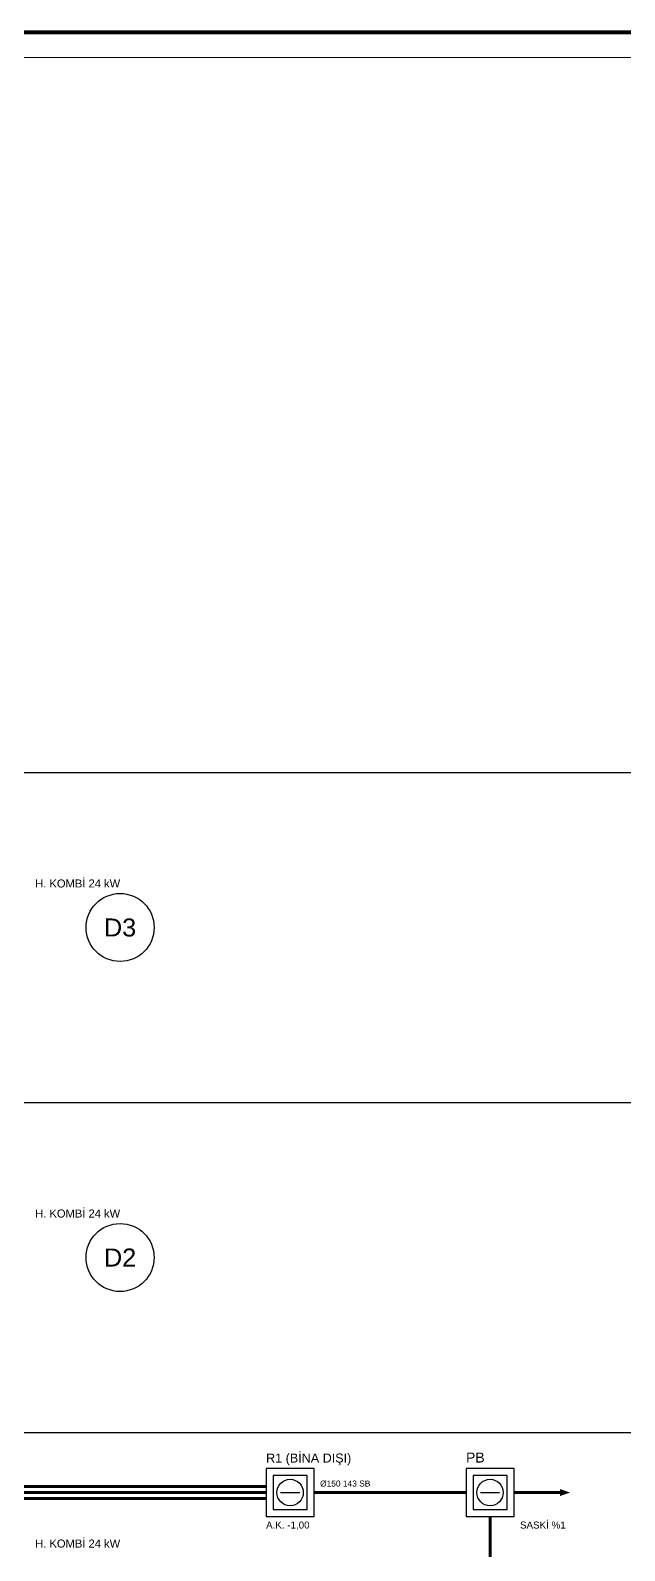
# Model space of a CAD drawing. Header units: centimetres. Extents: x -3952 to 14132, y 6348 to 11752.
# Drawn here: x 11740 to 12335, y 10212 to 11732 of the extents above; entities that cross this region are included whole.
import ezdxf
from ezdxf.enums import TextEntityAlignment as Align

# ---------------------------------------------------------------- set-up
doc = ezdxf.new("R2010")
doc.units = ezdxf.units.CM
doc.linetypes.add('PIS', pattern=[38, 30, -8])
for name, color, linetype in [('MTY-CIHAZ', 135, 'Continuous'), ('MTY-PAFTA', 7, 'Continuous'), ('MTY-PIS-SU-BORUSU', 6, 'PIS'), ('MTY-PISSU-CAP', 211, 'Continuous'), ('MTY-PISSU-KOLONNO', 211, 'Continuous'), ('MTY-ROGAR', 5, 'Continuous'), ('MTY-SEMA', 8, 'Continuous')]:
    doc.layers.add(name, color=color, linetype=linetype)
doc.layers.add('ROTAS-PAFTA-SINIRI', color=8, linetype='Continuous', plot=False)
doc.styles.add('ROTAS', font='arial.ttf')

# ---------------------------------------------------------------- blocks, each defined once
blk = doc.blocks.new('ROTAS_PAFTA')
blk.add_lwpolyline([(0, 0), (1, 0), (1, 1), (0, 1)], close=True)

msp = doc.modelspace()

# ---------------------------------------------------------------- linework, layer by layer
at = {"layer": 'MTY-PAFTA'}
for points, const_width in [([(9050, 9130), (12520, 9130), (12520, 11730), (9050, 11730)], 4), ([(9075, 9155), (12495, 9155), (12495, 11705), (9075, 11705)], 1)]:
    msp.add_lwpolyline(points, close=True, dxfattribs=dict(at, const_width=const_width))
at = {"layer": 'MTY-PIS-SU-BORUSU', "const_width": 3}
for points in [[(11225.5, 10251), (11630, 10251), (11630, 10276), (11976, 10276)], [(9785.5, 10239), (11654, 10239), (11654, 10264), (11976, 10264)], [(10605.5, 10245), (11642, 10245), (11642, 10270), (11976, 10270)], [(12024, 10270), (12176, 10270)], [(12224, 10270), (12270, 10270)], [(12094, 10180), (12200, 10180), (12200, 10246)]]:
    msp.add_lwpolyline(points, dxfattribs=at)
at = {"layer": 'MTY-PIS-SU-BORUSU'}
msp.add_solid([(12280, 10270), (12270, 10266.5), (12270, 10273.5)], dxfattribs=at)
at = {"layer": 'MTY-PISSU-KOLONNO'}
for centre in [(11830, 10835), (11830, 10505)]:
    msp.add_circle(centre, 34, dxfattribs=at)
at = {"layer": 'MTY-ROGAR'}
for p, q in [((11990.4, 10270), (12009.6, 10270)), ((12190.4, 10270), (12209.6, 10270))]:
    msp.add_line(p, q, dxfattribs=at)
for points in [[(11976, 10246), (12024, 10246), (12024, 10294), (11976, 10294)], [(12176, 10246), (12224, 10246), (12224, 10294), (12176, 10294)], [(11983, 10253), (12017, 10253), (12017, 10287), (11983, 10287)], [(12183, 10253), (12217, 10253), (12217, 10287), (12183, 10287)]]:
    msp.add_lwpolyline(points, close=True, dxfattribs=at)
for centre in [(12000, 10270), (12200, 10270)]:
    msp.add_circle(centre, 13.2, dxfattribs=at)
at = {"layer": 'MTY-SEMA'}
for points in [[(9140, 10990), (12440, 10990)], [(9140, 10660), (12440, 10660)], [(9140, 10330), (12440, 10330)]]:
    msp.add_lwpolyline(points, dxfattribs=at)

# ---------------------------------------------------------------- block references
at = {"layer": 'ROTAS-PAFTA-SINIRI', "xscale": 3470, "yscale": 2600}
msp.add_blockref('ROTAS_PAFTA', (9050, 9130), dxfattribs=at)

# ---------------------------------------------------------------- texts
at = {"layer": 'MTY-CIHAZ', "style": 'ROTAS'}
for p in [(11745, 10875), (11745, 10545), (11745, 10215)]:
    msp.add_text('H. KOMBİ 24 kW', height=8, dxfattribs=at).set_placement(p)
at = {"layer": 'MTY-PISSU-CAP', "style": 'ROTAS'}
msp.add_text('Ø150 143 SB', height=6, dxfattribs=at).set_placement((12030, 10276))
at = {"layer": 'MTY-PISSU-KOLONNO', "style": 'ROTAS'}
for s, p in [('D3', (11830, 10835)), ('D2', (11830, 10505))]:
    msp.add_text(s, height=18, dxfattribs=at).set_placement(p, align=Align.MIDDLE_CENTER)
at = {"layer": 'MTY-ROGAR', "style": 'ROTAS'}
for s, height, p in [('R1 (BİNA DIŞI)', 9, (11976, 10300)), ('PB', 10, (12176, 10300)), ('A.K. -1,00', 7, (11976, 10234)), ('SASKİ %1', 7, (12230, 10234))]:
    msp.add_text(s, height=height, dxfattribs=at).set_placement(p)

doc.saveas('drawing.dxf')
